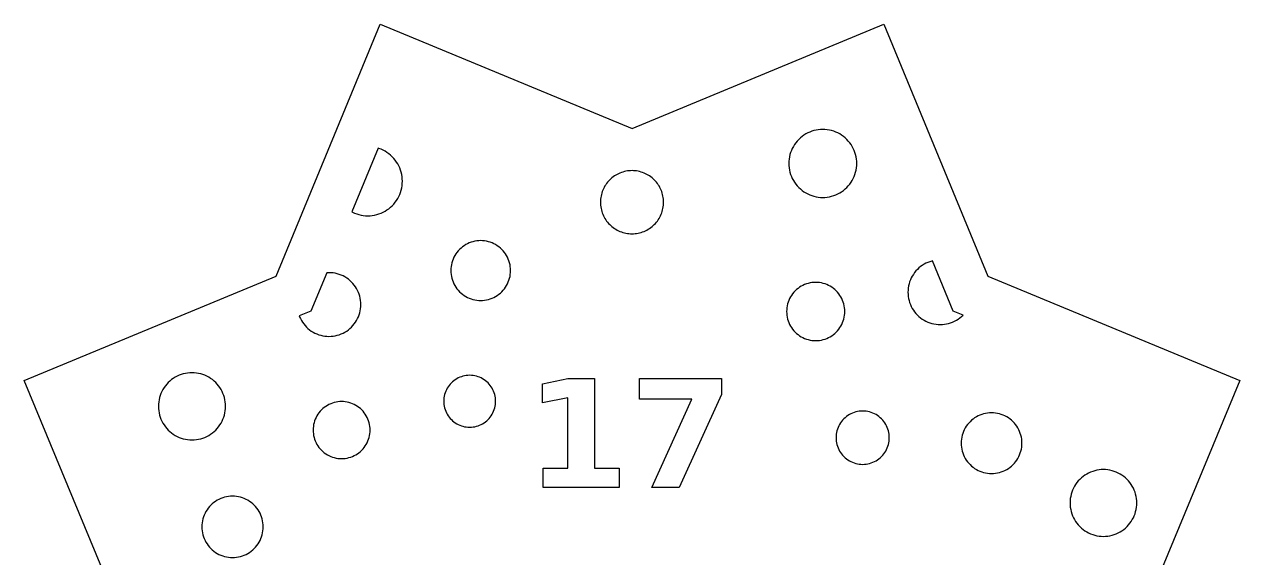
# Model space of a CAD drawing. Header units: millimetres. Extents: x -35 to 108, y -35 to 35.
# Drawn here: x 38.6 to 107.9, y 4.2 to 34.6 of the extents above; entities that cross this region are included whole.
import ezdxf

# ---------------------------------------------------------------- set-up
doc = ezdxf.new("R2010")
doc.units = ezdxf.units.MM
doc.layers.add('CUT', color=1, linetype='Continuous')
doc.layers.add('ENGRAVE', color=7, linetype='Continuous')

msp = doc.modelspace()

# ---------------------------------------------------------------- linework, layer by layer
at = {"layer": 'CUT'}
for points in [[(74.878, -29.359), (74.878, 0), (71.703, 0), (71.703, -29.359), (58.94, -34.645), (52.996, -20.295), (38.645, -14.351), (44.59, 0), (38.645, 14.351), (52.996, 20.295), (58.94, 34.645), (73.291, 28.701), (87.642, 34.645), (93.586, 20.295), (107.936, 14.351), (101.992, 0), (107.936, -14.351), (93.586, -20.295), (87.642, -34.645), (74.878, -29.359)], [(86.039, 26.215), (86.067, 26.338), (86.088, 26.463), (86.1, 26.59), (86.105, 26.716), (86.1, 26.843), (86.088, 26.969), (86.067, 27.094), (86.039, 27.218), (86.002, 27.339), (85.957, 27.458), (85.905, 27.573), (85.845, 27.685), (85.778, 27.793), (85.704, 27.896), (85.624, 27.994), (85.537, 28.087), (85.445, 28.173), (85.346, 28.254), (85.243, 28.328), (85.136, 28.395), (85.024, 28.454), (84.908, 28.507), (84.79, 28.551), (84.668, 28.588), (84.545, 28.617), (84.42, 28.638), (84.294, 28.65), (84.167, 28.654), (84.04, 28.65), (83.914, 28.638), (83.789, 28.617), (83.665, 28.588), (83.544, 28.551), (83.425, 28.507), (83.31, 28.454), (83.198, 28.395), (83.09, 28.328), (82.987, 28.254), (82.889, 28.173), (82.797, 28.087), (82.71, 27.994), (82.63, 27.896), (82.556, 27.793), (82.489, 27.685), (82.429, 27.573), (82.377, 27.458), (82.332, 27.339), (82.295, 27.218), (82.266, 27.094), (82.246, 26.969), (82.233, 26.843), (82.229, 26.716), (82.233, 26.59), (82.246, 26.463), (82.266, 26.338), (82.295, 26.215), (82.332, 26.094), (82.377, 25.975), (82.429, 25.859), (82.489, 25.748), (82.556, 25.64), (82.63, 25.537), (82.71, 25.439), (82.797, 25.346), (82.889, 25.26), (82.987, 25.179), (83.09, 25.105), (83.198, 25.038), (83.31, 24.978), (83.425, 24.926), (83.544, 24.881), (83.665, 24.845), (83.789, 24.816), (83.914, 24.795), (84.04, 24.783), (84.167, 24.779), (84.294, 24.783), (84.42, 24.795), (84.545, 24.816), (84.668, 24.845), (84.79, 24.881), (84.908, 24.926), (85.024, 24.978), (85.136, 25.038), (85.243, 25.105), (85.346, 25.179), (85.445, 25.26), (85.537, 25.346), (85.624, 25.439), (85.704, 25.537), (85.778, 25.64), (85.845, 25.748), (85.905, 25.859), (85.957, 25.975), (86.002, 26.094), (86.039, 26.215)], [(60.132, 25.192), (60.162, 25.318), (60.183, 25.445), (60.195, 25.574), (60.2, 25.703), (60.195, 25.832), (60.183, 25.96), (60.162, 26.087), (60.132, 26.213), (60.095, 26.336), (60.05, 26.457), (59.996, 26.575), (59.935, 26.688), (59.867, 26.798), (59.792, 26.903), (59.71, 27.003), (59.622, 27.097), (59.528, 27.185), (59.428, 27.267), (59.323, 27.342), (59.214, 27.41), (59.1, 27.471), (58.982, 27.524), (58.862, 27.57), (58.828, 27.58), (57.325, 23.951), (57.356, 23.934), (57.473, 23.881), (57.594, 23.835), (57.717, 23.798), (57.843, 23.769), (57.97, 23.748), (58.099, 23.735), (58.228, 23.731), (58.357, 23.735), (58.485, 23.748), (58.613, 23.769), (58.738, 23.798), (58.862, 23.835), (58.982, 23.881), (59.1, 23.934), (59.214, 23.995), (59.323, 24.063), (59.428, 24.138), (59.528, 24.22), (59.622, 24.308), (59.71, 24.402), (59.792, 24.502), (59.867, 24.607), (59.935, 24.717), (59.996, 24.83), (60.05, 24.948), (60.095, 25.069), (60.132, 25.192)], [(75.089, 24.594), (75.082, 24.682), (75.071, 24.77), (75.056, 24.857), (75.037, 24.943), (75.013, 25.028), (74.986, 25.112), (74.954, 25.194), (74.918, 25.275), (74.878, 25.354), (74.835, 25.431), (74.788, 25.505), (74.737, 25.578), (74.682, 25.647), (74.625, 25.714), (74.564, 25.778), (74.5, 25.839), (74.433, 25.897), (74.363, 25.951), (74.291, 26.002), (74.216, 26.049), (74.139, 26.093), (74.061, 26.133), (73.98, 26.168), (73.897, 26.2), (73.813, 26.228), (73.728, 26.251), (73.642, 26.271), (73.555, 26.286), (73.467, 26.297), (73.379, 26.303), (73.291, 26.305), (73.203, 26.303), (73.115, 26.297), (73.027, 26.286), (72.94, 26.271), (72.854, 26.251), (72.768, 26.228), (72.685, 26.2), (72.602, 26.168), (72.521, 26.133), (72.442, 26.093), (72.366, 26.049), (72.291, 26.002), (72.219, 25.951), (72.149, 25.897), (72.082, 25.839), (72.018, 25.778), (71.957, 25.714), (71.9, 25.647), (71.845, 25.578), (71.794, 25.505), (71.747, 25.431), (71.704, 25.354), (71.664, 25.275), (71.628, 25.194), (71.596, 25.112), (71.568, 25.028), (71.545, 24.943), (71.526, 24.857), (71.51, 24.77), (71.5, 24.682), (71.493, 24.594), (71.491, 24.505), (71.493, 24.417), (71.5, 24.329), (71.51, 24.241), (71.526, 24.154), (71.545, 24.068), (71.568, 23.983), (71.596, 23.899), (71.628, 23.817), (71.664, 23.736), (71.704, 23.657), (71.747, 23.58), (71.794, 23.505), (71.845, 23.433), (71.9, 23.363), (71.957, 23.297), (72.018, 23.233), (72.082, 23.172), (72.149, 23.114), (72.219, 23.06), (72.291, 23.009), (72.366, 22.961), (72.442, 22.918), (72.521, 22.878), (72.602, 22.842), (72.685, 22.811), (72.768, 22.783), (72.854, 22.759), (72.94, 22.74), (73.027, 22.725), (73.115, 22.714), (73.203, 22.708), (73.291, 22.705), (73.379, 22.708), (73.467, 22.714), (73.555, 22.725), (73.642, 22.74), (73.728, 22.759), (73.813, 22.783), (73.897, 22.811), (73.98, 22.842), (74.061, 22.878), (74.139, 22.918), (74.216, 22.961), (74.291, 23.009), (74.363, 23.06), (74.433, 23.114), (74.5, 23.172), (74.564, 23.233), (74.625, 23.297), (74.682, 23.363), (74.737, 23.433), (74.788, 23.505), (74.835, 23.58), (74.878, 23.657), (74.918, 23.736), (74.954, 23.817), (74.986, 23.899), (75.013, 23.983), (75.037, 24.068), (75.056, 24.154), (75.071, 24.241), (75.082, 24.329), (75.089, 24.417), (75.091, 24.505), (75.089, 24.594)], [(66.311, 20.17), (66.336, 20.279), (66.354, 20.389), (66.365, 20.5), (66.369, 20.611), (66.365, 20.723), (66.354, 20.834), (66.336, 20.944), (66.311, 21.052), (66.278, 21.159), (66.239, 21.263), (66.193, 21.365), (66.14, 21.463), (66.082, 21.558), (66.017, 21.648), (65.946, 21.735), (65.87, 21.816), (65.788, 21.892), (65.702, 21.963), (65.612, 22.028), (65.517, 22.087), (65.419, 22.139), (65.317, 22.185), (65.213, 22.224), (65.106, 22.257), (64.997, 22.282), (64.887, 22.3), (64.776, 22.311), (64.665, 22.315), (64.554, 22.311), (64.443, 22.3), (64.333, 22.282), (64.224, 22.257), (64.117, 22.224), (64.013, 22.185), (63.912, 22.139), (63.813, 22.087), (63.719, 22.028), (63.628, 21.963), (63.542, 21.892), (63.46, 21.816), (63.384, 21.735), (63.313, 21.648), (63.248, 21.558), (63.19, 21.463), (63.137, 21.365), (63.091, 21.263), (63.052, 21.159), (63.019, 21.052), (62.994, 20.944), (62.976, 20.834), (62.965, 20.723), (62.961, 20.611), (62.965, 20.5), (62.976, 20.389), (62.994, 20.279), (63.019, 20.17), (63.052, 20.064), (63.091, 19.959), (63.137, 19.858), (63.19, 19.759), (63.248, 19.665), (63.313, 19.574), (63.384, 19.488), (63.46, 19.407), (63.542, 19.33), (63.628, 19.26), (63.719, 19.195), (63.813, 19.136), (63.912, 19.083), (64.013, 19.037), (64.117, 18.998), (64.224, 18.966), (64.333, 18.94), (64.443, 18.922), (64.554, 18.911), (64.665, 18.908), (64.776, 18.911), (64.887, 18.922), (64.997, 18.94), (65.106, 18.966), (65.213, 18.998), (65.317, 19.037), (65.419, 19.083), (65.517, 19.136), (65.612, 19.195), (65.702, 19.26), (65.788, 19.33), (65.87, 19.407), (65.946, 19.488), (66.017, 19.574), (66.082, 19.665), (66.14, 19.759), (66.193, 19.858), (66.239, 19.959), (66.278, 20.064), (66.311, 20.17)], [(91.785, 17.778), (91.887, 17.842), (91.985, 17.912), (92.079, 17.988), (92.165, 18.069), (91.596, 18.305), (90.415, 21.157), (90.388, 21.151), (90.273, 21.116), (90.16, 21.073), (90.05, 21.024), (89.944, 20.967), (89.842, 20.903), (89.744, 20.833), (89.651, 20.757), (89.563, 20.674), (89.481, 20.586), (89.404, 20.493), (89.334, 20.395), (89.27, 20.293), (89.214, 20.187), (89.164, 20.077), (89.121, 19.964), (89.087, 19.849), (89.059, 19.732), (89.04, 19.613), (89.028, 19.493), (89.024, 19.372), (89.028, 19.252), (89.04, 19.132), (89.059, 19.013), (89.087, 18.896), (89.121, 18.781), (89.164, 18.668), (89.214, 18.558), (89.27, 18.452), (89.334, 18.35), (89.404, 18.252), (89.481, 18.159), (89.563, 18.071), (89.651, 17.988), (89.744, 17.912), (89.842, 17.842), (89.944, 17.778), (90.05, 17.721), (90.16, 17.672), (90.273, 17.629), (90.388, 17.594), (90.506, 17.567), (90.624, 17.547), (90.744, 17.536), (90.865, 17.532), (90.985, 17.536), (91.105, 17.547), (91.224, 17.567), (91.341, 17.594), (91.456, 17.629), (91.569, 17.672), (91.679, 17.721), (91.785, 17.778)], [(57.769, 18.204), (57.796, 18.32), (57.815, 18.437), (57.827, 18.555), (57.831, 18.674), (57.827, 18.793), (57.815, 18.911), (57.796, 19.028), (57.769, 19.144), (57.735, 19.257), (57.693, 19.369), (57.644, 19.477), (57.588, 19.582), (57.525, 19.682), (57.456, 19.779), (57.38, 19.871), (57.299, 19.957), (57.213, 20.039), (57.121, 20.114), (57.024, 20.183), (56.923, 20.246), (56.819, 20.302), (56.71, 20.351), (56.599, 20.393), (56.486, 20.427), (56.37, 20.454), (56.253, 20.474), (56.134, 20.485), (56.016, 20.489), (55.897, 20.485), (55.889, 20.484), (54.986, 18.305), (54.32, 18.029), (54.339, 17.979), (54.388, 17.871), (54.444, 17.766), (54.507, 17.666), (54.576, 17.569), (54.651, 17.477), (54.732, 17.391), (54.819, 17.309), (54.911, 17.234), (55.007, 17.165), (55.108, 17.102), (55.213, 17.046), (55.321, 16.997), (55.432, 16.955), (55.546, 16.921), (55.662, 16.894), (55.779, 16.874), (55.897, 16.863), (56.016, 16.859), (56.134, 16.863), (56.253, 16.874), (56.37, 16.894), (56.486, 16.921), (56.599, 16.955), (56.71, 16.997), (56.819, 17.046), (56.923, 17.102), (57.024, 17.165), (57.121, 17.234), (57.213, 17.309), (57.299, 17.391), (57.38, 17.477), (57.456, 17.569), (57.525, 17.666), (57.588, 17.766), (57.644, 17.871), (57.693, 17.979), (57.735, 18.091), (57.769, 18.204)], [(85.366, 17.848), (85.39, 17.954), (85.408, 18.061), (85.419, 18.169), (85.422, 18.278), (85.419, 18.386), (85.408, 18.494), (85.39, 18.601), (85.366, 18.707), (85.334, 18.81), (85.296, 18.912), (85.251, 19.011), (85.2, 19.106), (85.143, 19.198), (85.079, 19.287), (85.011, 19.37), (84.937, 19.45), (84.857, 19.524), (84.774, 19.593), (84.685, 19.656), (84.593, 19.713), (84.498, 19.764), (84.399, 19.809), (84.297, 19.847), (84.193, 19.879), (84.088, 19.903), (83.981, 19.921), (83.873, 19.932), (83.764, 19.935), (83.656, 19.932), (83.548, 19.921), (83.441, 19.903), (83.335, 19.879), (83.232, 19.847), (83.13, 19.809), (83.031, 19.764), (82.936, 19.713), (82.843, 19.656), (82.755, 19.593), (82.671, 19.524), (82.592, 19.45), (82.518, 19.37), (82.449, 19.287), (82.386, 19.198), (82.329, 19.106), (82.278, 19.011), (82.233, 18.912), (82.195, 18.81), (82.163, 18.707), (82.139, 18.601), (82.121, 18.494), (82.11, 18.386), (82.107, 18.278), (82.11, 18.169), (82.121, 18.061), (82.139, 17.954), (82.163, 17.848), (82.195, 17.745), (82.233, 17.643), (82.278, 17.544), (82.329, 17.449), (82.386, 17.357), (82.449, 17.268), (82.518, 17.185), (82.592, 17.105), (82.671, 17.031), (82.755, 16.962), (82.843, 16.899), (82.936, 16.842), (83.031, 16.791), (83.13, 16.746), (83.232, 16.708), (83.335, 16.676), (83.441, 16.652), (83.548, 16.634), (83.656, 16.623), (83.764, 16.62), (83.873, 16.623), (83.981, 16.634), (84.088, 16.652), (84.193, 16.676), (84.297, 16.708), (84.399, 16.746), (84.498, 16.791), (84.593, 16.842), (84.685, 16.899), (84.774, 16.962), (84.857, 17.031), (84.937, 17.105), (85.011, 17.185), (85.079, 17.268), (85.143, 17.357), (85.2, 17.449), (85.251, 17.544), (85.296, 17.643), (85.334, 17.745), (85.366, 17.848)], [(50.054, 12.378), (50.082, 12.5), (50.103, 12.624), (50.115, 12.749), (50.119, 12.874), (50.115, 12.999), (50.103, 13.124), (50.082, 13.247), (50.054, 13.369), (50.017, 13.489), (49.973, 13.607), (49.921, 13.721), (49.862, 13.831), (49.796, 13.938), (49.723, 14.039), (49.644, 14.136), (49.558, 14.228), (49.467, 14.313), (49.37, 14.393), (49.268, 14.466), (49.162, 14.532), (49.051, 14.591), (48.937, 14.643), (48.82, 14.687), (48.7, 14.723), (48.578, 14.752), (48.454, 14.772), (48.33, 14.784), (48.204, 14.788), (48.079, 14.784), (47.955, 14.772), (47.831, 14.752), (47.709, 14.723), (47.589, 14.687), (47.472, 14.643), (47.358, 14.591), (47.247, 14.532), (47.141, 14.466), (47.039, 14.393), (46.942, 14.313), (46.851, 14.228), (46.765, 14.136), (46.686, 14.039), (46.613, 13.938), (46.547, 13.831), (46.488, 13.721), (46.436, 13.607), (46.392, 13.489), (46.355, 13.369), (46.327, 13.247), (46.306, 13.124), (46.294, 12.999), (46.29, 12.874), (46.294, 12.749), (46.306, 12.624), (46.327, 12.5), (46.355, 12.378), (46.392, 12.259), (46.436, 12.141), (46.488, 12.027), (46.547, 11.917), (46.613, 11.81), (46.686, 11.709), (46.765, 11.612), (46.851, 11.52), (46.942, 11.435), (47.039, 11.355), (47.141, 11.282), (47.247, 11.216), (47.358, 11.157), (47.472, 11.105), (47.589, 11.061), (47.709, 11.025), (47.831, 10.996), (47.955, 10.976), (48.079, 10.964), (48.204, 10.96), (48.33, 10.964), (48.454, 10.976), (48.578, 10.996), (48.7, 11.025), (48.82, 11.061), (48.937, 11.105), (49.051, 11.157), (49.162, 11.216), (49.268, 11.282), (49.37, 11.355), (49.467, 11.435), (49.558, 11.52), (49.644, 11.612), (49.723, 11.709), (49.796, 11.81), (49.862, 11.917), (49.921, 12.027), (49.973, 12.141), (50.017, 12.259), (50.054, 12.378)], [(65.466, 12.779), (65.488, 12.873), (65.503, 12.969), (65.513, 13.065), (65.516, 13.162), (65.513, 13.259), (65.503, 13.355), (65.488, 13.45), (65.466, 13.545), (65.438, 13.637), (65.404, 13.728), (65.364, 13.816), (65.318, 13.901), (65.267, 13.983), (65.211, 14.062), (65.149, 14.137), (65.083, 14.207), (65.012, 14.274), (64.938, 14.335), (64.859, 14.391), (64.777, 14.442), (64.692, 14.488), (64.603, 14.528), (64.513, 14.562), (64.42, 14.59), (64.326, 14.612), (64.231, 14.628), (64.134, 14.637), (64.038, 14.64), (63.941, 14.637), (63.845, 14.628), (63.749, 14.612), (63.655, 14.59), (63.562, 14.562), (63.472, 14.528), (63.384, 14.488), (63.298, 14.442), (63.216, 14.391), (63.138, 14.335), (63.063, 14.274), (62.992, 14.207), (62.926, 14.137), (62.865, 14.062), (62.808, 13.983), (62.757, 13.901), (62.712, 13.816), (62.672, 13.728), (62.638, 13.637), (62.61, 13.545), (62.588, 13.45), (62.572, 13.355), (62.562, 13.259), (62.559, 13.162), (62.562, 13.065), (62.572, 12.969), (62.588, 12.873), (62.61, 12.779), (62.638, 12.687), (62.672, 12.596), (62.712, 12.508), (62.757, 12.423), (62.808, 12.34), (62.865, 12.262), (62.926, 12.187), (62.992, 12.116), (63.063, 12.05), (63.138, 11.989), (63.216, 11.933), (63.298, 11.881), (63.384, 11.836), (63.472, 11.796), (63.562, 11.762), (63.655, 11.734), (63.749, 11.712), (63.845, 11.696), (63.941, 11.687), (64.038, 11.683), (64.134, 11.687), (64.231, 11.696), (64.326, 11.712), (64.42, 11.734), (64.513, 11.762), (64.603, 11.796), (64.692, 11.836), (64.777, 11.881), (64.859, 11.933), (64.938, 11.989), (65.012, 12.05), (65.083, 12.116), (65.149, 12.187), (65.211, 12.262), (65.267, 12.34), (65.318, 12.423), (65.364, 12.508), (65.404, 12.596), (65.438, 12.687), (65.466, 12.779)], [(58.305, 11.098), (58.329, 11.202), (58.347, 11.307), (58.357, 11.413), (58.361, 11.519), (58.357, 11.625), (58.347, 11.731), (58.329, 11.836), (58.305, 11.94), (58.274, 12.041), (58.237, 12.141), (58.193, 12.238), (58.143, 12.332), (58.087, 12.422), (58.025, 12.509), (57.957, 12.591), (57.885, 12.668), (57.807, 12.741), (57.725, 12.809), (57.638, 12.87), (57.548, 12.927), (57.454, 12.977), (57.357, 13.021), (57.258, 13.058), (57.156, 13.089), (57.052, 13.113), (56.947, 13.131), (56.842, 13.141), (56.735, 13.144), (56.629, 13.141), (56.523, 13.131), (56.418, 13.113), (56.315, 13.089), (56.213, 13.058), (56.113, 13.021), (56.016, 12.977), (55.923, 12.927), (55.832, 12.87), (55.746, 12.809), (55.664, 12.741), (55.586, 12.668), (55.513, 12.591), (55.446, 12.509), (55.384, 12.422), (55.328, 12.332), (55.277, 12.238), (55.234, 12.141), (55.196, 12.041), (55.165, 11.94), (55.141, 11.836), (55.124, 11.731), (55.113, 11.625), (55.11, 11.519), (55.113, 11.413), (55.124, 11.307), (55.141, 11.202), (55.165, 11.098), (55.196, 10.997), (55.234, 10.897), (55.277, 10.8), (55.328, 10.706), (55.384, 10.616), (55.446, 10.53), (55.513, 10.447), (55.586, 10.37), (55.664, 10.297), (55.746, 10.23), (55.832, 10.168), (55.923, 10.111), (56.016, 10.061), (56.113, 10.017), (56.213, 9.98), (56.315, 9.949), (56.418, 9.925), (56.523, 9.908), (56.629, 9.897), (56.735, 9.894), (56.842, 9.897), (56.947, 9.908), (57.052, 9.925), (57.156, 9.949), (57.258, 9.98), (57.357, 10.017), (57.454, 10.061), (57.548, 10.111), (57.638, 10.168), (57.725, 10.23), (57.807, 10.297), (57.885, 10.37), (57.957, 10.447), (58.025, 10.53), (58.087, 10.616), (58.143, 10.706), (58.193, 10.8), (58.237, 10.897), (58.274, 10.997), (58.305, 11.098)], [(87.91, 10.691), (87.932, 10.788), (87.948, 10.886), (87.958, 10.985), (87.961, 11.084), (87.958, 11.184), (87.948, 11.283), (87.932, 11.381), (87.91, 11.478), (87.881, 11.573), (87.846, 11.666), (87.805, 11.756), (87.758, 11.844), (87.706, 11.928), (87.648, 12.009), (87.585, 12.086), (87.517, 12.158), (87.444, 12.226), (87.367, 12.289), (87.287, 12.347), (87.202, 12.4), (87.115, 12.446), (87.024, 12.487), (86.931, 12.522), (86.836, 12.551), (86.739, 12.574), (86.641, 12.59), (86.542, 12.6), (86.443, 12.603), (86.344, 12.6), (86.245, 12.59), (86.147, 12.574), (86.05, 12.551), (85.955, 12.522), (85.862, 12.487), (85.771, 12.446), (85.684, 12.4), (85.599, 12.347), (85.519, 12.289), (85.442, 12.226), (85.369, 12.158), (85.301, 12.086), (85.238, 12.009), (85.18, 11.928), (85.128, 11.844), (85.081, 11.756), (85.04, 11.666), (85.005, 11.573), (84.976, 11.478), (84.954, 11.381), (84.937, 11.283), (84.928, 11.184), (84.924, 11.084), (84.928, 10.985), (84.937, 10.886), (84.954, 10.788), (84.976, 10.691), (85.005, 10.596), (85.04, 10.503), (85.081, 10.413), (85.128, 10.325), (85.18, 10.241), (85.238, 10.16), (85.301, 10.083), (85.369, 10.011), (85.442, 9.943), (85.519, 9.88), (85.599, 9.822), (85.684, 9.769), (85.771, 9.723), (85.862, 9.682), (85.955, 9.647), (86.05, 9.618), (86.147, 9.595), (86.245, 9.579), (86.344, 9.569), (86.443, 9.566), (86.542, 9.569), (86.641, 9.579), (86.739, 9.595), (86.836, 9.618), (86.931, 9.647), (87.024, 9.682), (87.115, 9.723), (87.202, 9.769), (87.287, 9.822), (87.367, 9.88), (87.444, 9.943), (87.517, 10.011), (87.585, 10.083), (87.648, 10.16), (87.706, 10.241), (87.758, 10.325), (87.805, 10.413), (87.846, 10.503), (87.881, 10.596), (87.91, 10.691)], [(95.462, 10.324), (95.488, 10.435), (95.507, 10.547), (95.518, 10.66), (95.522, 10.773), (95.518, 10.886), (95.507, 10.999), (95.488, 11.111), (95.462, 11.221), (95.43, 11.33), (95.39, 11.436), (95.343, 11.539), (95.289, 11.639), (95.229, 11.736), (95.163, 11.828), (95.091, 11.916), (95.014, 11.998), (94.931, 12.076), (94.844, 12.148), (94.751, 12.214), (94.655, 12.274), (94.555, 12.327), (94.452, 12.374), (94.346, 12.414), (94.237, 12.447), (94.127, 12.473), (94.015, 12.491), (93.902, 12.502), (93.789, 12.506), (93.675, 12.502), (93.562, 12.491), (93.451, 12.473), (93.34, 12.447), (93.232, 12.414), (93.125, 12.374), (93.022, 12.327), (92.922, 12.274), (92.826, 12.214), (92.734, 12.148), (92.646, 12.076), (92.563, 11.998), (92.486, 11.916), (92.414, 11.828), (92.348, 11.736), (92.288, 11.639), (92.234, 11.539), (92.188, 11.436), (92.148, 11.33), (92.115, 11.221), (92.089, 11.111), (92.07, 10.999), (92.059, 10.886), (92.056, 10.773), (92.059, 10.66), (92.07, 10.547), (92.089, 10.435), (92.115, 10.324), (92.148, 10.216), (92.188, 10.11), (92.234, 10.007), (92.288, 9.907), (92.348, 9.81), (92.414, 9.718), (92.486, 9.63), (92.563, 9.548), (92.646, 9.47), (92.734, 9.398), (92.826, 9.332), (92.922, 9.272), (93.022, 9.219), (93.125, 9.172), (93.232, 9.132), (93.34, 9.099), (93.451, 9.073), (93.562, 9.055), (93.675, 9.044), (93.789, 9.04), (93.902, 9.044), (94.015, 9.055), (94.127, 9.073), (94.237, 9.099), (94.346, 9.132), (94.452, 9.172), (94.555, 9.219), (94.655, 9.272), (94.751, 9.332), (94.844, 9.398), (94.931, 9.47), (95.014, 9.548), (95.091, 9.63), (95.163, 9.718), (95.229, 9.81), (95.289, 9.907), (95.343, 10.007), (95.39, 10.11), (95.43, 10.216), (95.462, 10.324)], [(102.005, 6.873), (102.033, 6.994), (102.053, 7.117), (102.066, 7.241), (102.07, 7.366), (102.066, 7.49), (102.053, 7.614), (102.033, 7.737), (102.005, 7.858), (101.969, 7.977), (101.925, 8.094), (101.873, 8.207), (101.815, 8.317), (101.749, 8.423), (101.676, 8.524), (101.598, 8.62), (101.512, 8.711), (101.422, 8.796), (101.325, 8.875), (101.224, 8.948), (101.118, 9.013), (101.009, 9.072), (100.895, 9.123), (100.779, 9.167), (100.66, 9.203), (100.538, 9.232), (100.415, 9.252), (100.292, 9.264), (100.167, 9.268), (100.043, 9.264), (99.919, 9.252), (99.796, 9.232), (99.675, 9.203), (99.556, 9.167), (99.439, 9.123), (99.326, 9.072), (99.216, 9.013), (99.11, 8.948), (99.009, 8.875), (98.913, 8.796), (98.822, 8.711), (98.737, 8.62), (98.658, 8.524), (98.585, 8.423), (98.519, 8.317), (98.461, 8.207), (98.409, 8.094), (98.366, 7.977), (98.329, 7.858), (98.301, 7.737), (98.281, 7.614), (98.269, 7.49), (98.265, 7.366), (98.269, 7.241), (98.281, 7.117), (98.301, 6.994), (98.329, 6.873), (98.366, 6.754), (98.409, 6.638), (98.461, 6.524), (98.519, 6.414), (98.585, 6.309), (98.658, 6.207), (98.737, 6.111), (98.822, 6.02), (98.913, 5.935), (99.009, 5.856), (99.11, 5.784), (99.216, 5.718), (99.326, 5.659), (99.439, 5.608), (99.556, 5.564), (99.675, 5.528), (99.796, 5.5), (99.919, 5.479), (100.043, 5.467), (100.167, 5.463), (100.292, 5.467), (100.415, 5.479), (100.538, 5.5), (100.66, 5.528), (100.779, 5.564), (100.895, 5.608), (101.009, 5.659), (101.118, 5.718), (101.224, 5.784), (101.325, 5.856), (101.422, 5.935), (101.512, 6.02), (101.598, 6.111), (101.676, 6.207), (101.749, 6.309), (101.815, 6.414), (101.873, 6.524), (101.925, 6.638), (101.969, 6.754), (102.005, 6.873)], [(52.204, 5.551), (52.23, 5.662), (52.249, 5.775), (52.26, 5.889), (52.264, 6.003), (52.26, 6.117), (52.249, 6.231), (52.23, 6.344), (52.204, 6.455), (52.171, 6.565), (52.131, 6.672), (52.084, 6.776), (52.03, 6.877), (51.97, 6.974), (51.903, 7.067), (51.83, 7.155), (51.752, 7.239), (51.669, 7.317), (51.58, 7.389), (51.488, 7.456), (51.39, 7.516), (51.29, 7.57), (51.185, 7.617), (51.078, 7.658), (50.969, 7.691), (50.858, 7.717), (50.745, 7.735), (50.631, 7.747), (50.517, 7.75), (50.403, 7.747), (50.289, 7.735), (50.176, 7.717), (50.065, 7.691), (49.955, 7.658), (49.848, 7.617), (49.744, 7.57), (49.643, 7.516), (49.546, 7.456), (49.453, 7.389), (49.365, 7.317), (49.281, 7.239), (49.203, 7.155), (49.131, 7.067), (49.064, 6.974), (49.004, 6.877), (48.95, 6.776), (48.903, 6.672), (48.862, 6.565), (48.829, 6.455), (48.803, 6.344), (48.785, 6.231), (48.773, 6.117), (48.77, 6.003), (48.773, 5.889), (48.785, 5.775), (48.803, 5.662), (48.829, 5.551), (48.862, 5.442), (48.903, 5.335), (48.95, 5.23), (49.004, 5.13), (49.064, 5.033), (49.131, 4.94), (49.203, 4.851), (49.281, 4.768), (49.365, 4.69), (49.453, 4.617), (49.546, 4.55), (49.643, 4.49), (49.744, 4.436), (49.848, 4.389), (49.955, 4.349), (50.065, 4.316), (50.176, 4.29), (50.289, 4.271), (50.403, 4.26), (50.517, 4.256), (50.631, 4.26), (50.745, 4.271), (50.858, 4.29), (50.969, 4.316), (51.078, 4.349), (51.185, 4.389), (51.29, 4.436), (51.39, 4.49), (51.488, 4.55), (51.58, 4.617), (51.669, 4.69), (51.752, 4.768), (51.83, 4.851), (51.903, 4.94), (51.97, 5.033), (52.03, 5.13), (52.084, 5.23), (52.131, 5.335), (52.171, 5.442), (52.204, 5.551)]]:
    msp.add_lwpolyline(points, close=True, dxfattribs=at)
at = {"layer": 'ENGRAVE'}
for points in [[(69.642, 9.357), (69.642, 13.364), (68.192, 13.065), (68.192, 14.154), (69.632, 14.453), (71.152, 14.453), (71.152, 9.357), (72.565, 9.357), (72.565, 8.253), (68.229, 8.253), (68.229, 9.357), (69.642, 9.357)], [(73.718, 14.453), (78.39, 14.453), (78.39, 13.552), (75.973, 8.253), (74.416, 8.253), (76.704, 13.277), (73.718, 13.277), (73.718, 14.453)]]:
    msp.add_lwpolyline(points, close=True, dxfattribs=at)

doc.saveas('drawing.dxf')
